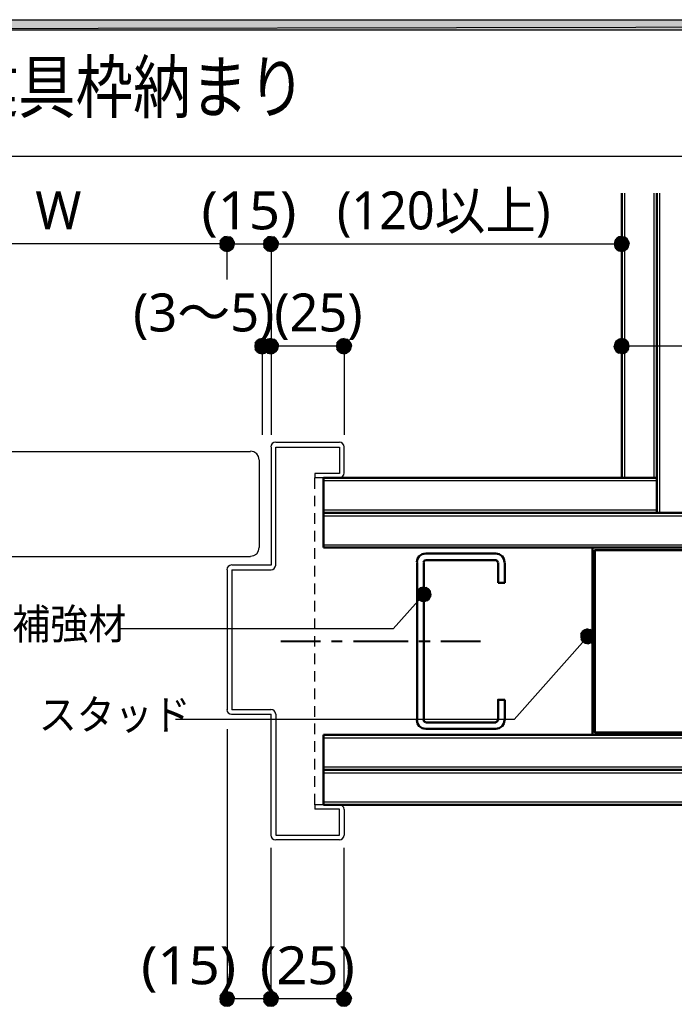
# Model space of a CAD drawing. Header units: millimetres. Extents: x 0 to 420, y 0 to 297.
# Drawn here: x 69.9 to 114.7, y 58.8 to 126.3 of the extents above; entities that cross this region are included whole.
import ezdxf
from ezdxf.enums import TextEntityAlignment as Align

# ---------------------------------------------------------------- set-up
doc = ezdxf.new("R2010")
doc.units = ezdxf.units.MM
doc.styles.add('kst32b', font='NotoSansJP-Variable.ttf')

msp = doc.modelspace()

# ---------------------------------------------------------------- hatches: boundary and pattern name
h = msp.add_hatch(color=7)
h.paths.add_polyline_path([(394.166, 125.645), (394.166, 126.344), (26.183, 125.645), (394.166, 125.645)])
h.paths.add_polyline_path([(394.166, 126.344), (26.183, 125.645), (26.183, 126.344), (394.166, 126.344)])
h = msp.add_hatch(color=7)
h.paths.add_polyline_path([(83.905, 111.485), (83.735, 111.358), (84.095, 110.998), (83.905, 111.485)])
h.paths.add_polyline_path([(83.735, 111.358), (84.095, 110.998), (83.629, 111.188), (83.735, 111.358)])
h.paths.add_polyline_path([(84.095, 110.998), (83.629, 111.188), (83.587, 110.998), (84.095, 110.998)])
h = msp.add_hatch(color=7)
h.paths.add_polyline_path([(84.455, 111.358), (84.286, 111.485), (84.095, 110.998), (84.455, 111.358)])
h.paths.add_polyline_path([(84.286, 111.485), (84.095, 110.998), (84.095, 111.506), (84.286, 111.485)])
h.paths.add_polyline_path([(84.095, 110.998), (84.095, 111.506), (83.905, 111.485), (84.095, 110.998)])
h = msp.add_hatch(color=7)
h.paths.add_polyline_path([(86.889, 111.485), (86.741, 111.358), (87.101, 110.998), (86.889, 111.485)])
h.paths.add_polyline_path([(86.741, 111.358), (87.101, 110.998), (86.614, 111.188), (86.741, 111.358)])
h.paths.add_polyline_path([(87.101, 110.998), (86.614, 111.188), (86.572, 110.998), (87.101, 110.998)])
h = msp.add_hatch(color=7)
h.paths.add_polyline_path([(87.461, 111.358), (87.291, 111.485), (87.101, 110.998), (87.461, 111.358)])
h.paths.add_polyline_path([(87.291, 111.485), (87.101, 110.998), (87.101, 111.506), (87.291, 111.485)])
h.paths.add_polyline_path([(87.101, 110.998), (87.101, 111.506), (86.889, 111.485), (87.101, 110.998)])
h = msp.add_hatch(color=7)
h.paths.add_polyline_path([(110.892, 111.485), (110.723, 111.358), (111.104, 110.998), (110.892, 111.485)])
h.paths.add_polyline_path([(110.723, 111.358), (111.104, 110.998), (110.617, 111.188), (110.723, 111.358)])
h.paths.add_polyline_path([(111.104, 110.998), (110.617, 111.188), (110.575, 110.998), (111.104, 110.998)])
h = msp.add_hatch(color=7)
h.paths.add_polyline_path([(111.464, 111.358), (111.294, 111.485), (111.104, 110.998), (111.464, 111.358)])
h.paths.add_polyline_path([(111.294, 111.485), (111.104, 110.998), (111.104, 111.506), (111.294, 111.485)])
h.paths.add_polyline_path([(111.104, 110.998), (111.104, 111.506), (110.892, 111.485), (111.104, 110.998)])
h = msp.add_hatch(color=7)
h.paths.add_polyline_path([(83.587, 110.998), (83.629, 110.807), (84.095, 110.998), (83.587, 110.998)])
h.paths.add_polyline_path([(83.629, 110.807), (84.095, 110.998), (83.735, 110.638), (83.629, 110.807)])
h.paths.add_polyline_path([(84.095, 110.998), (83.735, 110.638), (83.905, 110.532), (84.095, 110.998)])
for points in [[(83.905, 110.532), (84.095, 110.49), (84.095, 110.998), (83.905, 110.532)], [(86.889, 110.532), (87.101, 110.49), (87.101, 110.998), (86.889, 110.532)], [(110.892, 110.532), (111.104, 110.49), (111.104, 110.998), (110.892, 110.532)], [(86.296, 103.526), (86.487, 103.484), (86.487, 103.992), (86.296, 103.526)], [(86.889, 103.526), (87.101, 103.484), (87.101, 103.992), (86.889, 103.526)], [(91.906, 103.526), (92.096, 103.484), (92.096, 103.992), (91.906, 103.526)], [(111.294, 104.479), (111.104, 104.521), (111.104, 103.992), (111.294, 104.479)], [(98.002, 87.228), (97.875, 87.397), (97.557, 87.016), (98.002, 87.228)], [(109.22, 84.349), (109.114, 84.519), (108.776, 84.137), (109.22, 84.349)], [(83.905, 58.843), (84.095, 58.822), (84.095, 59.33), (83.905, 58.843)], [(86.889, 58.843), (87.101, 58.822), (87.101, 59.33), (86.889, 58.843)], [(91.906, 58.843), (92.096, 58.822), (92.096, 59.33), (91.906, 58.843)]]:
    msp.add_hatch(color=7).paths.add_polyline_path(points)
h = msp.add_hatch(color=7)
h.paths.add_polyline_path([(84.561, 110.807), (84.603, 110.998), (84.095, 110.998), (84.561, 110.807)])
h.paths.add_polyline_path([(84.603, 110.998), (84.095, 110.998), (84.561, 111.188), (84.603, 110.998)])
h.paths.add_polyline_path([(84.095, 110.998), (84.561, 111.188), (84.455, 111.358), (84.095, 110.998)])
h = msp.add_hatch(color=7)
h.paths.add_polyline_path([(84.095, 110.49), (84.286, 110.532), (84.095, 110.998), (84.095, 110.49)])
h.paths.add_polyline_path([(84.286, 110.532), (84.095, 110.998), (84.455, 110.638), (84.286, 110.532)])
h.paths.add_polyline_path([(84.095, 110.998), (84.455, 110.638), (84.561, 110.807), (84.095, 110.998)])
h = msp.add_hatch(color=7)
h.paths.add_polyline_path([(86.572, 110.998), (86.614, 110.807), (87.101, 110.998), (86.572, 110.998)])
h.paths.add_polyline_path([(86.614, 110.807), (87.101, 110.998), (86.741, 110.638), (86.614, 110.807)])
h.paths.add_polyline_path([(87.101, 110.998), (86.741, 110.638), (86.889, 110.532), (87.101, 110.998)])
h = msp.add_hatch(color=7)
h.paths.add_polyline_path([(87.567, 110.807), (87.609, 110.998), (87.101, 110.998), (87.567, 110.807)])
h.paths.add_polyline_path([(87.609, 110.998), (87.101, 110.998), (87.567, 111.188), (87.609, 110.998)])
h.paths.add_polyline_path([(87.101, 110.998), (87.567, 111.188), (87.461, 111.358), (87.101, 110.998)])
h = msp.add_hatch(color=7)
h.paths.add_polyline_path([(87.101, 110.49), (87.291, 110.532), (87.101, 110.998), (87.101, 110.49)])
h.paths.add_polyline_path([(87.291, 110.532), (87.101, 110.998), (87.461, 110.638), (87.291, 110.532)])
h.paths.add_polyline_path([(87.101, 110.998), (87.461, 110.638), (87.567, 110.807), (87.101, 110.998)])
h = msp.add_hatch(color=7)
h.paths.add_polyline_path([(110.575, 110.998), (110.617, 110.807), (111.104, 110.998), (110.575, 110.998)])
h.paths.add_polyline_path([(110.617, 110.807), (111.104, 110.998), (110.723, 110.638), (110.617, 110.807)])
h.paths.add_polyline_path([(111.104, 110.998), (110.723, 110.638), (110.892, 110.532), (111.104, 110.998)])
h = msp.add_hatch(color=7)
h.paths.add_polyline_path([(111.57, 110.807), (111.612, 110.998), (111.104, 110.998), (111.57, 110.807)])
h.paths.add_polyline_path([(111.612, 110.998), (111.104, 110.998), (111.57, 111.188), (111.612, 110.998)])
h.paths.add_polyline_path([(111.104, 110.998), (111.57, 111.188), (111.464, 111.358), (111.104, 110.998)])
h = msp.add_hatch(color=7)
h.paths.add_polyline_path([(111.104, 110.49), (111.294, 110.532), (111.104, 110.998), (111.104, 110.49)])
h.paths.add_polyline_path([(111.294, 110.532), (111.104, 110.998), (111.464, 110.638), (111.294, 110.532)])
h.paths.add_polyline_path([(111.104, 110.998), (111.464, 110.638), (111.57, 110.807), (111.104, 110.998)])
h = msp.add_hatch(color=7)
h.paths.add_polyline_path([(86.296, 104.479), (86.127, 104.373), (86.487, 103.992), (86.296, 104.479)])
h.paths.add_polyline_path([(86.127, 104.373), (86.487, 103.992), (86.021, 104.204), (86.127, 104.373)])
h.paths.add_polyline_path([(86.487, 103.992), (86.021, 104.204), (85.979, 103.992), (86.487, 103.992)])
h = msp.add_hatch(color=7)
h.paths.add_polyline_path([(85.979, 103.992), (86.021, 103.801), (86.487, 103.992), (85.979, 103.992)])
h.paths.add_polyline_path([(86.021, 103.801), (86.487, 103.992), (86.127, 103.632), (86.021, 103.801)])
h.paths.add_polyline_path([(86.487, 103.992), (86.127, 103.632), (86.296, 103.526), (86.487, 103.992)])
h = msp.add_hatch(color=7)
h.paths.add_polyline_path([(86.847, 104.373), (86.699, 104.479), (86.487, 103.992), (86.847, 104.373)])
h.paths.add_polyline_path([(86.699, 104.479), (86.487, 103.992), (86.487, 104.521), (86.699, 104.479)])
h.paths.add_polyline_path([(86.487, 103.992), (86.487, 104.521), (86.296, 104.479), (86.487, 103.992)])
h = msp.add_hatch(color=7)
h.paths.add_polyline_path([(86.974, 103.801), (87.016, 103.992), (86.487, 103.992), (86.974, 103.801)])
h.paths.add_polyline_path([(87.016, 103.992), (86.487, 103.992), (86.974, 104.204), (87.016, 103.992)])
h.paths.add_polyline_path([(86.487, 103.992), (86.974, 104.204), (86.847, 104.373), (86.487, 103.992)])
h = msp.add_hatch(color=7)
h.paths.add_polyline_path([(86.487, 103.484), (86.699, 103.526), (86.487, 103.992), (86.487, 103.484)])
h.paths.add_polyline_path([(86.699, 103.526), (86.487, 103.992), (86.847, 103.632), (86.699, 103.526)])
h.paths.add_polyline_path([(86.487, 103.992), (86.847, 103.632), (86.974, 103.801), (86.487, 103.992)])
h = msp.add_hatch(color=7)
h.paths.add_polyline_path([(86.889, 104.479), (86.741, 104.373), (87.101, 103.992), (86.889, 104.479)])
h.paths.add_polyline_path([(86.741, 104.373), (87.101, 103.992), (86.614, 104.204), (86.741, 104.373)])
h.paths.add_polyline_path([(87.101, 103.992), (86.614, 104.204), (86.572, 103.992), (87.101, 103.992)])
h = msp.add_hatch(color=7)
h.paths.add_polyline_path([(86.572, 103.992), (86.614, 103.801), (87.101, 103.992), (86.572, 103.992)])
h.paths.add_polyline_path([(86.614, 103.801), (87.101, 103.992), (86.741, 103.632), (86.614, 103.801)])
h.paths.add_polyline_path([(87.101, 103.992), (86.741, 103.632), (86.889, 103.526), (87.101, 103.992)])
h = msp.add_hatch(color=7)
h.paths.add_polyline_path([(87.461, 104.373), (87.291, 104.479), (87.101, 103.992), (87.461, 104.373)])
h.paths.add_polyline_path([(87.291, 104.479), (87.101, 103.992), (87.101, 104.521), (87.291, 104.479)])
h.paths.add_polyline_path([(87.101, 103.992), (87.101, 104.521), (86.889, 104.479), (87.101, 103.992)])
h = msp.add_hatch(color=7)
h.paths.add_polyline_path([(87.567, 103.801), (87.609, 103.992), (87.101, 103.992), (87.567, 103.801)])
h.paths.add_polyline_path([(87.609, 103.992), (87.101, 103.992), (87.567, 104.204), (87.609, 103.992)])
h.paths.add_polyline_path([(87.101, 103.992), (87.567, 104.204), (87.461, 104.373), (87.101, 103.992)])
h = msp.add_hatch(color=7)
h.paths.add_polyline_path([(87.101, 103.484), (87.291, 103.526), (87.101, 103.992), (87.101, 103.484)])
h.paths.add_polyline_path([(87.291, 103.526), (87.101, 103.992), (87.461, 103.632), (87.291, 103.526)])
h.paths.add_polyline_path([(87.101, 103.992), (87.461, 103.632), (87.567, 103.801), (87.101, 103.992)])
h = msp.add_hatch(color=7)
h.paths.add_polyline_path([(91.906, 104.479), (91.736, 104.373), (92.096, 103.992), (91.906, 104.479)])
h.paths.add_polyline_path([(91.736, 104.373), (92.096, 103.992), (91.609, 104.204), (91.736, 104.373)])
h.paths.add_polyline_path([(92.096, 103.992), (91.609, 104.204), (91.588, 103.992), (92.096, 103.992)])
h = msp.add_hatch(color=7)
h.paths.add_polyline_path([(91.588, 103.992), (91.609, 103.801), (92.096, 103.992), (91.588, 103.992)])
h.paths.add_polyline_path([(91.609, 103.801), (92.096, 103.992), (91.736, 103.632), (91.609, 103.801)])
h.paths.add_polyline_path([(92.096, 103.992), (91.736, 103.632), (91.906, 103.526), (92.096, 103.992)])
h = msp.add_hatch(color=7)
h.paths.add_polyline_path([(92.456, 104.373), (92.287, 104.479), (92.096, 103.992), (92.456, 104.373)])
h.paths.add_polyline_path([(92.287, 104.479), (92.096, 103.992), (92.096, 104.521), (92.287, 104.479)])
h.paths.add_polyline_path([(92.096, 103.992), (92.096, 104.521), (91.906, 104.479), (92.096, 103.992)])
h = msp.add_hatch(color=7)
h.paths.add_polyline_path([(92.562, 103.801), (92.604, 103.992), (92.096, 103.992), (92.562, 103.801)])
h.paths.add_polyline_path([(92.604, 103.992), (92.096, 103.992), (92.562, 104.204), (92.604, 103.992)])
h.paths.add_polyline_path([(92.096, 103.992), (92.562, 104.204), (92.456, 104.373), (92.096, 103.992)])
h = msp.add_hatch(color=7)
h.paths.add_polyline_path([(92.096, 103.484), (92.287, 103.526), (92.096, 103.992), (92.096, 103.484)])
h.paths.add_polyline_path([(92.287, 103.526), (92.096, 103.992), (92.456, 103.632), (92.287, 103.526)])
h.paths.add_polyline_path([(92.096, 103.992), (92.456, 103.632), (92.562, 103.801), (92.096, 103.992)])
h = msp.add_hatch(color=7)
h.paths.add_polyline_path([(110.617, 104.204), (110.575, 103.992), (111.104, 103.992), (110.617, 104.204)])
h.paths.add_polyline_path([(110.575, 103.992), (111.104, 103.992), (110.617, 103.801), (110.575, 103.992)])
h.paths.add_polyline_path([(111.104, 103.992), (110.617, 103.801), (110.723, 103.632), (111.104, 103.992)])
h = msp.add_hatch(color=7)
h.paths.add_polyline_path([(111.104, 104.521), (110.892, 104.479), (111.104, 103.992), (111.104, 104.521)])
h.paths.add_polyline_path([(110.892, 104.479), (111.104, 103.992), (110.723, 104.373), (110.892, 104.479)])
h.paths.add_polyline_path([(111.104, 103.992), (110.723, 104.373), (110.617, 104.204), (111.104, 103.992)])
h = msp.add_hatch(color=7)
h.paths.add_polyline_path([(110.723, 103.632), (110.892, 103.526), (111.104, 103.992), (110.723, 103.632)])
h.paths.add_polyline_path([(110.892, 103.526), (111.104, 103.992), (111.104, 103.484), (110.892, 103.526)])
h.paths.add_polyline_path([(111.104, 103.992), (111.104, 103.484), (111.294, 103.526), (111.104, 103.992)])
h = msp.add_hatch(color=7)
h.paths.add_polyline_path([(111.612, 103.992), (111.57, 104.204), (111.104, 103.992), (111.612, 103.992)])
h.paths.add_polyline_path([(111.57, 104.204), (111.104, 103.992), (111.464, 104.373), (111.57, 104.204)])
h.paths.add_polyline_path([(111.104, 103.992), (111.464, 104.373), (111.294, 104.479), (111.104, 103.992)])
h = msp.add_hatch(color=7)
h.paths.add_polyline_path([(111.294, 103.526), (111.464, 103.632), (111.104, 103.992), (111.294, 103.526)])
h.paths.add_polyline_path([(111.464, 103.632), (111.104, 103.992), (111.57, 103.801), (111.464, 103.632)])
h.paths.add_polyline_path([(111.104, 103.992), (111.57, 103.801), (111.612, 103.992), (111.104, 103.992)])
h = msp.add_hatch(color=7)
h.paths.add_polyline_path([(97.324, 87.461), (97.176, 87.334), (97.557, 87.016), (97.324, 87.461)])
h.paths.add_polyline_path([(97.176, 87.334), (97.557, 87.016), (97.07, 87.186), (97.176, 87.334)])
h.paths.add_polyline_path([(97.557, 87.016), (97.07, 87.186), (97.049, 86.974), (97.557, 87.016)])
h = msp.add_hatch(color=7)
h.paths.add_polyline_path([(97.875, 87.397), (97.705, 87.482), (97.557, 87.016), (97.875, 87.397)])
h.paths.add_polyline_path([(97.705, 87.482), (97.557, 87.016), (97.515, 87.503), (97.705, 87.482)])
h.paths.add_polyline_path([(97.557, 87.016), (97.515, 87.503), (97.324, 87.461), (97.557, 87.016)])
h = msp.add_hatch(color=7)
h.paths.add_polyline_path([(97.917, 86.678), (98.023, 86.847), (97.557, 87.016), (97.917, 86.678)])
h.paths.add_polyline_path([(98.023, 86.847), (97.557, 87.016), (98.044, 87.037), (98.023, 86.847)])
h.paths.add_polyline_path([(97.557, 87.016), (98.044, 87.037), (98.002, 87.228), (97.557, 87.016)])
h = msp.add_hatch(color=7)
h.paths.add_polyline_path([(97.049, 86.974), (97.092, 86.783), (97.557, 87.016), (97.049, 86.974)])
h.paths.add_polyline_path([(97.092, 86.783), (97.557, 87.016), (97.219, 86.635), (97.092, 86.783)])
h.paths.add_polyline_path([(97.557, 87.016), (97.219, 86.635), (97.388, 86.55), (97.557, 87.016)])
h = msp.add_hatch(color=7)
h.paths.add_polyline_path([(97.388, 86.55), (97.578, 86.508), (97.557, 87.016), (97.388, 86.55)])
h.paths.add_polyline_path([(97.578, 86.508), (97.557, 87.016), (97.769, 86.572), (97.578, 86.508)])
h.paths.add_polyline_path([(97.557, 87.016), (97.769, 86.572), (97.917, 86.678), (97.557, 87.016)])
h = msp.add_hatch(color=7)
h.paths.add_polyline_path([(108.564, 84.582), (108.395, 84.476), (108.776, 84.137), (108.564, 84.582)])
h.paths.add_polyline_path([(108.395, 84.476), (108.776, 84.137), (108.31, 84.307), (108.395, 84.476)])
h.paths.add_polyline_path([(108.776, 84.137), (108.31, 84.307), (108.289, 84.116), (108.776, 84.137)])
h = msp.add_hatch(color=7)
h.paths.add_polyline_path([(109.114, 84.519), (108.945, 84.603), (108.776, 84.137), (109.114, 84.519)])
h.paths.add_polyline_path([(108.945, 84.603), (108.776, 84.137), (108.754, 84.646), (108.945, 84.603)])
h.paths.add_polyline_path([(108.776, 84.137), (108.754, 84.646), (108.564, 84.582), (108.776, 84.137)])
h = msp.add_hatch(color=7)
h.paths.add_polyline_path([(108.289, 84.116), (108.331, 83.926), (108.776, 84.137), (108.289, 84.116)])
h.paths.add_polyline_path([(108.331, 83.926), (108.776, 84.137), (108.458, 83.756), (108.331, 83.926)])
h.paths.add_polyline_path([(108.776, 84.137), (108.458, 83.756), (108.606, 83.672), (108.776, 84.137)])
h = msp.add_hatch(color=7)
h.paths.add_polyline_path([(108.606, 83.672), (108.818, 83.629), (108.776, 84.137), (108.606, 83.672)])
h.paths.add_polyline_path([(108.818, 83.629), (108.776, 84.137), (109.008, 83.693), (108.818, 83.629)])
h.paths.add_polyline_path([(108.776, 84.137), (109.008, 83.693), (109.157, 83.799), (108.776, 84.137)])
h = msp.add_hatch(color=7)
h.paths.add_polyline_path([(109.157, 83.799), (109.241, 83.968), (108.776, 84.137), (109.157, 83.799)])
h.paths.add_polyline_path([(109.241, 83.968), (108.776, 84.137), (109.284, 84.159), (109.241, 83.968)])
h.paths.add_polyline_path([(108.776, 84.137), (109.284, 84.159), (109.22, 84.349), (108.776, 84.137)])
h = msp.add_hatch(color=7)
h.paths.add_polyline_path([(83.905, 59.796), (83.735, 59.69), (84.095, 59.33), (83.905, 59.796)])
h.paths.add_polyline_path([(83.735, 59.69), (84.095, 59.33), (83.629, 59.521), (83.735, 59.69)])
h.paths.add_polyline_path([(84.095, 59.33), (83.629, 59.521), (83.587, 59.33), (84.095, 59.33)])
h = msp.add_hatch(color=7)
h.paths.add_polyline_path([(84.455, 59.69), (84.286, 59.796), (84.095, 59.33), (84.455, 59.69)])
h.paths.add_polyline_path([(84.286, 59.796), (84.095, 59.33), (84.095, 59.838), (84.286, 59.796)])
h.paths.add_polyline_path([(84.095, 59.33), (84.095, 59.838), (83.905, 59.796), (84.095, 59.33)])
h = msp.add_hatch(color=7)
h.paths.add_polyline_path([(84.561, 59.14), (84.603, 59.33), (84.095, 59.33), (84.561, 59.14)])
h.paths.add_polyline_path([(84.603, 59.33), (84.095, 59.33), (84.561, 59.521), (84.603, 59.33)])
h.paths.add_polyline_path([(84.095, 59.33), (84.561, 59.521), (84.455, 59.69), (84.095, 59.33)])
h = msp.add_hatch(color=7)
h.paths.add_polyline_path([(86.889, 59.796), (86.741, 59.69), (87.101, 59.33), (86.889, 59.796)])
h.paths.add_polyline_path([(86.741, 59.69), (87.101, 59.33), (86.614, 59.521), (86.741, 59.69)])
h.paths.add_polyline_path([(87.101, 59.33), (86.614, 59.521), (86.572, 59.33), (87.101, 59.33)])
h = msp.add_hatch(color=7)
h.paths.add_polyline_path([(87.461, 59.69), (87.291, 59.796), (87.101, 59.33), (87.461, 59.69)])
h.paths.add_polyline_path([(87.291, 59.796), (87.101, 59.33), (87.101, 59.838), (87.291, 59.796)])
h.paths.add_polyline_path([(87.101, 59.33), (87.101, 59.838), (86.889, 59.796), (87.101, 59.33)])
h = msp.add_hatch(color=7)
h.paths.add_polyline_path([(87.567, 59.14), (87.609, 59.33), (87.101, 59.33), (87.567, 59.14)])
h.paths.add_polyline_path([(87.609, 59.33), (87.101, 59.33), (87.567, 59.521), (87.609, 59.33)])
h.paths.add_polyline_path([(87.101, 59.33), (87.567, 59.521), (87.461, 59.69), (87.101, 59.33)])
h = msp.add_hatch(color=7)
h.paths.add_polyline_path([(91.906, 59.796), (91.736, 59.69), (92.096, 59.33), (91.906, 59.796)])
h.paths.add_polyline_path([(91.736, 59.69), (92.096, 59.33), (91.609, 59.521), (91.736, 59.69)])
h.paths.add_polyline_path([(92.096, 59.33), (91.609, 59.521), (91.588, 59.33), (92.096, 59.33)])
h = msp.add_hatch(color=7)
h.paths.add_polyline_path([(92.456, 59.69), (92.287, 59.796), (92.096, 59.33), (92.456, 59.69)])
h.paths.add_polyline_path([(92.287, 59.796), (92.096, 59.33), (92.096, 59.838), (92.287, 59.796)])
h.paths.add_polyline_path([(92.096, 59.33), (92.096, 59.838), (91.906, 59.796), (92.096, 59.33)])
h = msp.add_hatch(color=7)
h.paths.add_polyline_path([(92.562, 59.14), (92.604, 59.33), (92.096, 59.33), (92.562, 59.14)])
h.paths.add_polyline_path([(92.604, 59.33), (92.096, 59.33), (92.562, 59.521), (92.604, 59.33)])
h.paths.add_polyline_path([(92.096, 59.33), (92.562, 59.521), (92.456, 59.69), (92.096, 59.33)])
h = msp.add_hatch(color=7)
h.paths.add_polyline_path([(83.587, 59.33), (83.629, 59.14), (84.095, 59.33), (83.587, 59.33)])
h.paths.add_polyline_path([(83.629, 59.14), (84.095, 59.33), (83.735, 58.97), (83.629, 59.14)])
h.paths.add_polyline_path([(84.095, 59.33), (83.735, 58.97), (83.905, 58.843), (84.095, 59.33)])
h = msp.add_hatch(color=7)
h.paths.add_polyline_path([(84.095, 58.822), (84.286, 58.843), (84.095, 59.33), (84.095, 58.822)])
h.paths.add_polyline_path([(84.286, 58.843), (84.095, 59.33), (84.455, 58.97), (84.286, 58.843)])
h.paths.add_polyline_path([(84.095, 59.33), (84.455, 58.97), (84.561, 59.14), (84.095, 59.33)])
h = msp.add_hatch(color=7)
h.paths.add_polyline_path([(86.572, 59.33), (86.614, 59.14), (87.101, 59.33), (86.572, 59.33)])
h.paths.add_polyline_path([(86.614, 59.14), (87.101, 59.33), (86.741, 58.97), (86.614, 59.14)])
h.paths.add_polyline_path([(87.101, 59.33), (86.741, 58.97), (86.889, 58.843), (87.101, 59.33)])
h = msp.add_hatch(color=7)
h.paths.add_polyline_path([(87.101, 58.822), (87.291, 58.843), (87.101, 59.33), (87.101, 58.822)])
h.paths.add_polyline_path([(87.291, 58.843), (87.101, 59.33), (87.461, 58.97), (87.291, 58.843)])
h.paths.add_polyline_path([(87.101, 59.33), (87.461, 58.97), (87.567, 59.14), (87.101, 59.33)])
h = msp.add_hatch(color=7)
h.paths.add_polyline_path([(91.588, 59.33), (91.609, 59.14), (92.096, 59.33), (91.588, 59.33)])
h.paths.add_polyline_path([(91.609, 59.14), (92.096, 59.33), (91.736, 58.97), (91.609, 59.14)])
h.paths.add_polyline_path([(92.096, 59.33), (91.736, 58.97), (91.906, 58.843), (92.096, 59.33)])
h = msp.add_hatch(color=7)
h.paths.add_polyline_path([(92.096, 58.822), (92.287, 58.843), (92.096, 59.33), (92.096, 58.822)])
h.paths.add_polyline_path([(92.287, 58.843), (92.096, 59.33), (92.456, 58.97), (92.287, 58.843)])
h.paths.add_polyline_path([(92.096, 59.33), (92.456, 58.97), (92.562, 59.14), (92.096, 59.33)])

# ---------------------------------------------------------------- linework, layer by layer
at = {"lineweight": 0}
for points in [[(394.166, 125.645), (394.166, 126.344), (26.183, 125.645)], [(394.166, 126.344), (26.183, 125.645), (26.183, 126.344)], [(83.905, 111.485), (83.735, 111.358), (84.095, 110.998)], [(84.095, 110.998), (84.095, 111.506), (83.905, 111.485)], [(84.286, 111.485), (84.095, 110.998), (84.095, 111.506)], [(84.455, 111.358), (84.286, 111.485), (84.095, 110.998)], [(86.889, 111.485), (86.741, 111.358), (87.101, 110.998)], [(87.101, 110.998), (87.101, 111.506), (86.889, 111.485)], [(87.291, 111.485), (87.101, 110.998), (87.101, 111.506)], [(87.461, 111.358), (87.291, 111.485), (87.101, 110.998)], [(110.892, 111.485), (110.723, 111.358), (111.104, 110.998)], [(111.104, 110.998), (111.104, 111.506), (110.892, 111.485)], [(111.294, 111.485), (111.104, 110.998), (111.104, 111.506)], [(111.464, 111.358), (111.294, 111.485), (111.104, 110.998)], [(84.095, 110.998), (83.629, 111.188), (83.587, 110.998)], [(83.587, 110.998), (83.629, 110.807), (84.095, 110.998)], [(83.735, 111.358), (84.095, 110.998), (83.629, 111.188)], [(83.629, 110.807), (84.095, 110.998), (83.735, 110.638)], [(84.095, 110.998), (83.735, 110.638), (83.905, 110.532)], [(83.905, 110.532), (84.095, 110.49), (84.095, 110.998)], [(84.095, 110.998), (84.561, 111.188), (84.455, 111.358)], [(84.603, 110.998), (84.095, 110.998), (84.561, 111.188)], [(84.095, 110.49), (84.286, 110.532), (84.095, 110.998)], [(84.286, 110.532), (84.095, 110.998), (84.455, 110.638)], [(84.095, 110.998), (84.455, 110.638), (84.561, 110.807)], [(84.561, 110.807), (84.603, 110.998), (84.095, 110.998)], [(87.101, 110.998), (86.614, 111.188), (86.572, 110.998)], [(86.572, 110.998), (86.614, 110.807), (87.101, 110.998)], [(86.741, 111.358), (87.101, 110.998), (86.614, 111.188)], [(86.614, 110.807), (87.101, 110.998), (86.741, 110.638)], [(87.101, 110.998), (86.741, 110.638), (86.889, 110.532)], [(86.889, 110.532), (87.101, 110.49), (87.101, 110.998)], [(87.101, 110.998), (87.567, 111.188), (87.461, 111.358)], [(87.609, 110.998), (87.101, 110.998), (87.567, 111.188)], [(87.101, 110.49), (87.291, 110.532), (87.101, 110.998)], [(87.291, 110.532), (87.101, 110.998), (87.461, 110.638)], [(87.101, 110.998), (87.461, 110.638), (87.567, 110.807)], [(87.567, 110.807), (87.609, 110.998), (87.101, 110.998)], [(111.104, 110.998), (110.617, 111.188), (110.575, 110.998)], [(110.575, 110.998), (110.617, 110.807), (111.104, 110.998)], [(110.723, 111.358), (111.104, 110.998), (110.617, 111.188)], [(110.617, 110.807), (111.104, 110.998), (110.723, 110.638)], [(111.104, 110.998), (110.723, 110.638), (110.892, 110.532)], [(110.892, 110.532), (111.104, 110.49), (111.104, 110.998)], [(111.104, 110.998), (111.57, 111.188), (111.464, 111.358)], [(111.612, 110.998), (111.104, 110.998), (111.57, 111.188)], [(111.104, 110.49), (111.294, 110.532), (111.104, 110.998)], [(111.294, 110.532), (111.104, 110.998), (111.464, 110.638)], [(111.104, 110.998), (111.464, 110.638), (111.57, 110.807)], [(111.57, 110.807), (111.612, 110.998), (111.104, 110.998)], [(86.487, 103.992), (86.021, 104.204), (85.979, 103.992)], [(85.979, 103.992), (86.021, 103.801), (86.487, 103.992)], [(86.127, 104.373), (86.487, 103.992), (86.021, 104.204)], [(86.021, 103.801), (86.487, 103.992), (86.127, 103.632)], [(86.296, 104.479), (86.127, 104.373), (86.487, 103.992)], [(86.487, 103.992), (86.127, 103.632), (86.296, 103.526)], [(86.487, 103.992), (86.487, 104.521), (86.296, 104.479)], [(86.296, 103.526), (86.487, 103.484), (86.487, 103.992)], [(86.699, 104.479), (86.487, 103.992), (86.487, 104.521)], [(86.847, 104.373), (86.699, 104.479), (86.487, 103.992)], [(86.487, 103.992), (86.974, 104.204), (86.847, 104.373)], [(87.016, 103.992), (86.487, 103.992), (86.974, 104.204)], [(86.487, 103.484), (86.699, 103.526), (86.487, 103.992)], [(86.699, 103.526), (86.487, 103.992), (86.847, 103.632)], [(86.487, 103.992), (86.847, 103.632), (86.974, 103.801)], [(86.974, 103.801), (87.016, 103.992), (86.487, 103.992)], [(87.101, 103.992), (86.614, 104.204), (86.572, 103.992)], [(86.572, 103.992), (86.614, 103.801), (87.101, 103.992)], [(86.741, 104.373), (87.101, 103.992), (86.614, 104.204)], [(86.614, 103.801), (87.101, 103.992), (86.741, 103.632)], [(86.889, 104.479), (86.741, 104.373), (87.101, 103.992)], [(87.101, 103.992), (86.741, 103.632), (86.889, 103.526)], [(87.101, 103.992), (87.101, 104.521), (86.889, 104.479)], [(86.889, 103.526), (87.101, 103.484), (87.101, 103.992)], [(87.291, 104.479), (87.101, 103.992), (87.101, 104.521)], [(87.461, 104.373), (87.291, 104.479), (87.101, 103.992)], [(87.101, 103.992), (87.567, 104.204), (87.461, 104.373)], [(87.609, 103.992), (87.101, 103.992), (87.567, 104.204)], [(87.101, 103.484), (87.291, 103.526), (87.101, 103.992)], [(87.291, 103.526), (87.101, 103.992), (87.461, 103.632)], [(87.101, 103.992), (87.461, 103.632), (87.567, 103.801)], [(87.567, 103.801), (87.609, 103.992), (87.101, 103.992)], [(92.096, 103.992), (91.609, 104.204), (91.588, 103.992)], [(91.588, 103.992), (91.609, 103.801), (92.096, 103.992)], [(91.736, 104.373), (92.096, 103.992), (91.609, 104.204)], [(91.609, 103.801), (92.096, 103.992), (91.736, 103.632)], [(91.906, 104.479), (91.736, 104.373), (92.096, 103.992)], [(92.096, 103.992), (91.736, 103.632), (91.906, 103.526)], [(92.096, 103.992), (92.096, 104.521), (91.906, 104.479)], [(91.906, 103.526), (92.096, 103.484), (92.096, 103.992)], [(92.287, 104.479), (92.096, 103.992), (92.096, 104.521)], [(92.456, 104.373), (92.287, 104.479), (92.096, 103.992)], [(92.096, 103.992), (92.562, 104.204), (92.456, 104.373)], [(92.604, 103.992), (92.096, 103.992), (92.562, 104.204)], [(92.096, 103.484), (92.287, 103.526), (92.096, 103.992)], [(92.287, 103.526), (92.096, 103.992), (92.456, 103.632)], [(92.096, 103.992), (92.456, 103.632), (92.562, 103.801)], [(92.562, 103.801), (92.604, 103.992), (92.096, 103.992)], [(110.617, 104.204), (110.575, 103.992), (111.104, 103.992)], [(110.575, 103.992), (111.104, 103.992), (110.617, 103.801)], [(111.104, 103.992), (110.723, 104.373), (110.617, 104.204)], [(111.104, 103.992), (110.617, 103.801), (110.723, 103.632)], [(110.892, 104.479), (111.104, 103.992), (110.723, 104.373)], [(110.723, 103.632), (110.892, 103.526), (111.104, 103.992)], [(111.104, 104.521), (110.892, 104.479), (111.104, 103.992)], [(110.892, 103.526), (111.104, 103.992), (111.104, 103.484)], [(111.294, 104.479), (111.104, 104.521), (111.104, 103.992)], [(111.104, 103.992), (111.464, 104.373), (111.294, 104.479)], [(111.57, 104.204), (111.104, 103.992), (111.464, 104.373)], [(111.612, 103.992), (111.57, 104.204), (111.104, 103.992)], [(111.104, 103.992), (111.104, 103.484), (111.294, 103.526)], [(111.294, 103.526), (111.464, 103.632), (111.104, 103.992)], [(111.464, 103.632), (111.104, 103.992), (111.57, 103.801)], [(111.104, 103.992), (111.57, 103.801), (111.612, 103.992)], [(97.557, 87.016), (97.07, 87.186), (97.049, 86.974)], [(97.176, 87.334), (97.557, 87.016), (97.07, 87.186)], [(97.324, 87.461), (97.176, 87.334), (97.557, 87.016)], [(97.557, 87.016), (97.515, 87.503), (97.324, 87.461)], [(97.705, 87.482), (97.557, 87.016), (97.515, 87.503)], [(97.875, 87.397), (97.705, 87.482), (97.557, 87.016)], [(98.002, 87.228), (97.875, 87.397), (97.557, 87.016)], [(97.557, 87.016), (98.044, 87.037), (98.002, 87.228)], [(97.049, 86.974), (97.092, 86.783), (97.557, 87.016)], [(97.092, 86.783), (97.557, 87.016), (97.219, 86.635)], [(97.557, 87.016), (97.219, 86.635), (97.388, 86.55)], [(97.388, 86.55), (97.578, 86.508), (97.557, 87.016)], [(98.023, 86.847), (97.557, 87.016), (98.044, 87.037)], [(97.578, 86.508), (97.557, 87.016), (97.769, 86.572)], [(97.557, 87.016), (97.769, 86.572), (97.917, 86.678)], [(97.917, 86.678), (98.023, 86.847), (97.557, 87.016)], [(108.395, 84.476), (108.776, 84.137), (108.31, 84.307)], [(108.564, 84.582), (108.395, 84.476), (108.776, 84.137)], [(108.776, 84.137), (108.754, 84.646), (108.564, 84.582)], [(108.945, 84.603), (108.776, 84.137), (108.754, 84.646)], [(109.114, 84.519), (108.945, 84.603), (108.776, 84.137)], [(109.22, 84.349), (109.114, 84.519), (108.776, 84.137)], [(108.776, 84.137), (108.31, 84.307), (108.289, 84.116)], [(108.289, 84.116), (108.331, 83.926), (108.776, 84.137)], [(108.331, 83.926), (108.776, 84.137), (108.458, 83.756)], [(108.776, 84.137), (108.458, 83.756), (108.606, 83.672)], [(108.606, 83.672), (108.818, 83.629), (108.776, 84.137)], [(108.776, 84.137), (109.284, 84.159), (109.22, 84.349)], [(109.241, 83.968), (108.776, 84.137), (109.284, 84.159)], [(108.818, 83.629), (108.776, 84.137), (109.008, 83.693)], [(108.776, 84.137), (109.008, 83.693), (109.157, 83.799)], [(109.157, 83.799), (109.241, 83.968), (108.776, 84.137)], [(84.095, 59.33), (83.629, 59.521), (83.587, 59.33)], [(83.735, 59.69), (84.095, 59.33), (83.629, 59.521)], [(83.905, 59.796), (83.735, 59.69), (84.095, 59.33)], [(84.095, 59.33), (84.095, 59.838), (83.905, 59.796)], [(84.286, 59.796), (84.095, 59.33), (84.095, 59.838)], [(84.455, 59.69), (84.286, 59.796), (84.095, 59.33)], [(84.095, 59.33), (84.561, 59.521), (84.455, 59.69)], [(84.603, 59.33), (84.095, 59.33), (84.561, 59.521)], [(87.101, 59.33), (86.614, 59.521), (86.572, 59.33)], [(86.741, 59.69), (87.101, 59.33), (86.614, 59.521)], [(86.889, 59.796), (86.741, 59.69), (87.101, 59.33)], [(87.101, 59.33), (87.101, 59.838), (86.889, 59.796)], [(87.291, 59.796), (87.101, 59.33), (87.101, 59.838)], [(87.461, 59.69), (87.291, 59.796), (87.101, 59.33)], [(87.101, 59.33), (87.567, 59.521), (87.461, 59.69)], [(87.609, 59.33), (87.101, 59.33), (87.567, 59.521)], [(92.096, 59.33), (91.609, 59.521), (91.588, 59.33)], [(91.736, 59.69), (92.096, 59.33), (91.609, 59.521)], [(91.906, 59.796), (91.736, 59.69), (92.096, 59.33)], [(92.096, 59.33), (92.096, 59.838), (91.906, 59.796)], [(92.287, 59.796), (92.096, 59.33), (92.096, 59.838)], [(92.456, 59.69), (92.287, 59.796), (92.096, 59.33)], [(92.096, 59.33), (92.562, 59.521), (92.456, 59.69)], [(92.604, 59.33), (92.096, 59.33), (92.562, 59.521)], [(83.587, 59.33), (83.629, 59.14), (84.095, 59.33)], [(83.629, 59.14), (84.095, 59.33), (83.735, 58.97)], [(84.095, 59.33), (83.735, 58.97), (83.905, 58.843)], [(83.905, 58.843), (84.095, 58.822), (84.095, 59.33)], [(84.095, 58.822), (84.286, 58.843), (84.095, 59.33)], [(84.286, 58.843), (84.095, 59.33), (84.455, 58.97)], [(84.095, 59.33), (84.455, 58.97), (84.561, 59.14)], [(84.561, 59.14), (84.603, 59.33), (84.095, 59.33)], [(86.572, 59.33), (86.614, 59.14), (87.101, 59.33)], [(86.614, 59.14), (87.101, 59.33), (86.741, 58.97)], [(87.101, 59.33), (86.741, 58.97), (86.889, 58.843)], [(86.889, 58.843), (87.101, 58.822), (87.101, 59.33)], [(87.101, 58.822), (87.291, 58.843), (87.101, 59.33)], [(87.291, 58.843), (87.101, 59.33), (87.461, 58.97)], [(87.101, 59.33), (87.461, 58.97), (87.567, 59.14)], [(87.567, 59.14), (87.609, 59.33), (87.101, 59.33)], [(91.588, 59.33), (91.609, 59.14), (92.096, 59.33)], [(91.609, 59.14), (92.096, 59.33), (91.736, 58.97)], [(92.096, 59.33), (91.736, 58.97), (91.906, 58.843)], [(91.906, 58.843), (92.096, 58.822), (92.096, 59.33)], [(92.096, 58.822), (92.287, 58.843), (92.096, 59.33)], [(92.287, 58.843), (92.096, 59.33), (92.456, 58.97)], [(92.096, 59.33), (92.456, 58.97), (92.562, 59.14)], [(92.562, 59.14), (92.604, 59.33), (92.096, 59.33)]]:
    msp.add_lwpolyline(points, close=True, dxfattribs=at)
at = {"lineweight": 13}
for points in [[(394.166, 116.988), (26.183, 116.988)], [(111.294, 114.469), (111.294, 94.996)], [(113.284, 114.469), (113.284, 94.996)], [(113.686, 114.469), (113.686, 92.604)], [(84.095, 108.564), (84.095, 110.998), (59.457, 110.998)], [(84.095, 110.998), (111.104, 110.998)], [(87.101, 110.998), (87.101, 97.938)], [(86.487, 103.992), (86.487, 97.938)], [(92.096, 103.992), (87.101, 103.992), (86.487, 103.992)], [(92.096, 103.992), (92.096, 97.938)], [(122.597, 103.992), (111.104, 103.992)], [(87.408, 97.43), (87.28, 97.404), (87.176, 97.334), (87.105, 97.23), (87.08, 97.102)], [(91.779, 97.409), (87.418, 97.409)], [(92.096, 97.102), (92.07, 97.23), (92, 97.334), (91.896, 97.404), (91.768, 97.43)], [(59.267, 96.795), (85.704, 96.795)], [(86.297, 96.213), (86.249, 96.448), (86.12, 96.64), (85.928, 96.769), (85.693, 96.816)], [(87.101, 97.091), (87.101, 89.006)], [(87.418, 97.091), (91.779, 97.091)], [(87.418, 89.006), (87.418, 97.091)], [(91.779, 97.091), (91.779, 95.292)], [(92.096, 95.313), (92.096, 97.091)], [(86.296, 96.202), (86.296, 90.212)], [(90.085, 95.292), (90.085, 94.996)], [(91.779, 95.292), (90.085, 95.292)], [(91.768, 94.996), (91.896, 95.022), (92, 95.092), (92.07, 95.196), (92.096, 95.324)], [(91.779, 94.996), (90.085, 94.996)], [(90.085, 94.234), (90.085, 94.996)], [(90.699, 94.805), (113.496, 94.805)], [(90.085, 93.049), (90.085, 93.768)], [(90.085, 91.842), (90.085, 92.562)], [(90.699, 92.795), (113.496, 92.795)], [(90.699, 92.393), (154.496, 92.393)], [(90.085, 90.636), (90.085, 91.355)], [(85.693, 89.62), (85.928, 89.667), (86.12, 89.796), (86.249, 89.988), (86.297, 90.223)], [(90.085, 89.45), (90.085, 90.17)], [(90.699, 90.403), (154.496, 90.403)], [(59.267, 89.598), (85.704, 89.598)], [(84.402, 89.027), (84.274, 89.001), (84.17, 88.931), (84.1, 88.827), (84.074, 88.699)], [(84.095, 88.688), (84.095, 79.121)], [(87.101, 89.006), (84.413, 89.006)], [(84.413, 88.688), (84.413, 79.121)], [(84.413, 88.688), (87.101, 88.688)], [(87.09, 88.688), (87.218, 88.714), (87.322, 88.784), (87.393, 88.889), (87.418, 89.016)], [(90.085, 88.244), (90.085, 88.963)], [(90.085, 87.037), (90.085, 87.757)], [(90.085, 85.852), (90.085, 86.572)], [(97.557, 87.016), (95.462, 84.646)], [(90.085, 84.646), (90.085, 85.365)], [(95.462, 84.646), (76.623, 84.646)], [(90.085, 83.439), (90.085, 84.159)], [(108.776, 84.137), (103.738, 78.444)], [(90.085, 82.232), (90.085, 82.973)], [(90.085, 81.047), (90.085, 81.767)], [(90.085, 79.841), (90.085, 80.56)], [(84.074, 79.132), (84.1, 79.004), (84.17, 78.9), (84.274, 78.829), (84.402, 78.804)], [(87.101, 79.121), (84.413, 79.121)], [(87.418, 78.814), (87.393, 78.942), (87.322, 79.046), (87.218, 79.116), (87.09, 79.142)], [(90.085, 78.634), (90.085, 79.354)], [(103.738, 78.444), (80.56, 78.444)], [(84.413, 78.804), (87.101, 78.804)], [(87.101, 70.527), (87.101, 78.804)], [(87.418, 78.804), (87.418, 70.527)], [(84.095, 77.787), (84.095, 59.33)], [(90.085, 77.449), (90.085, 78.169)], [(90.699, 77.195), (154.496, 77.195)], [(90.085, 76.242), (90.085, 76.962)], [(90.085, 75.036), (90.085, 75.755)], [(90.699, 75.205), (154.496, 75.205)], [(90.085, 73.85), (90.085, 74.57)], [(90.699, 74.803), (154.496, 74.803)], [(90.085, 72.602), (90.085, 73.364)], [(90.085, 72.602), (90.085, 72.305)], [(91.779, 72.602), (90.085, 72.602)], [(91.779, 72.305), (90.085, 72.305)], [(90.699, 72.813), (154.496, 72.813)], [(92.096, 72.295), (92.07, 72.422), (92, 72.527), (91.896, 72.597), (91.768, 72.623)], [(91.779, 70.527), (91.779, 72.305)], [(92.096, 72.284), (92.096, 70.527)], [(87.08, 70.538), (87.105, 70.41), (87.176, 70.306), (87.28, 70.236), (87.408, 70.21)], [(87.418, 70.527), (91.779, 70.527)], [(91.768, 70.21), (91.896, 70.236), (92, 70.306), (92.07, 70.41), (92.096, 70.538)], [(87.101, 59.33), (87.101, 69.659)], [(91.779, 70.21), (87.418, 70.21)], [(92.096, 59.33), (92.096, 69.659)], [(92.096, 59.33), (87.101, 59.33), (84.095, 59.33)]]:
    msp.add_lwpolyline(points, dxfattribs=at)
at = {"lineweight": 30}
for points in [[(111.104, 94.996), (111.104, 114.469)], [(113.496, 114.469), (113.496, 92.604)], [(90.699, 94.996), (113.496, 94.996)], [(90.699, 90.212), (90.699, 94.996)], [(90.699, 92.604), (154.496, 92.604)], [(90.699, 90.212), (154.496, 90.212)], [(97.674, 89.81), (97.439, 89.763), (97.247, 89.633), (97.118, 89.442), (97.07, 89.207)], [(97.684, 89.81), (102.489, 89.81)], [(103.082, 89.207), (103.034, 89.442), (102.905, 89.633), (102.713, 89.763), (102.478, 89.81)], [(117.941, 87.799), (118.089, 87.799), (118.089, 90.212), (109.093, 90.212), (109.093, 77.406), (118.089, 77.406), (118.089, 79.798), (116.099, 79.798), (116.099, 79.65), (117.941, 79.65), (117.941, 77.555), (109.262, 77.555), (109.262, 90.043), (117.941, 90.043), (117.941, 87.969), (116.099, 87.969), (116.099, 87.799), (118.089, 87.799)], [(97.092, 78.401), (97.092, 89.196)], [(97.674, 89.345), (97.62, 89.334), (97.576, 89.304), (97.547, 89.26), (97.536, 89.207)], [(97.557, 78.401), (97.557, 89.196)], [(97.684, 89.345), (102.489, 89.345)], [(102.616, 89.207), (102.605, 89.26), (102.576, 89.304), (102.532, 89.334), (102.478, 89.345)], [(102.637, 87.799), (102.637, 89.196)], [(103.103, 87.799), (103.103, 89.196)], [(102.637, 87.799), (103.103, 87.799)], [(102.637, 78.401), (102.637, 79.798), (103.103, 79.798)], [(103.103, 78.401), (103.103, 79.798)], [(97.07, 78.412), (97.118, 78.177), (97.247, 77.985), (97.439, 77.856), (97.674, 77.809)], [(97.536, 78.412), (97.547, 78.358), (97.576, 78.315), (97.62, 78.285), (97.674, 78.274)], [(102.478, 77.809), (102.713, 77.856), (102.905, 77.985), (103.034, 78.177), (103.082, 78.412)], [(102.478, 78.274), (102.532, 78.285), (102.576, 78.315), (102.605, 78.358), (102.616, 78.412)], [(97.684, 78.253), (102.489, 78.253)], [(97.684, 77.809), (102.489, 77.809)], [(90.699, 77.406), (154.496, 77.406)], [(90.699, 77.406), (90.699, 72.602)], [(90.699, 74.994), (154.496, 74.994)], [(154.496, 72.602), (90.699, 72.602)]]:
    msp.add_lwpolyline(points, dxfattribs=at)
at = {"lineweight": 25}
for points in [[(90.487, 83.799), (87.778, 83.799)], [(91.969, 83.799), (91.228, 83.799)], [(96.478, 83.799), (92.731, 83.799)], [(97.98, 83.799), (97.219, 83.799)], [(101.431, 83.799), (98.721, 83.799)]]:
    msp.add_lwpolyline(points, dxfattribs=at)

# ---------------------------------------------------------------- texts
at = {"style": 'kst32b'}
for s, height, p, p2 in [('Ｔ型壁部\u3000建具枠納まり', 3.49081, (46.186, 119.994), (89.463, 119.994)), ('(120以上)', 2.5989, (91.609, 111.993), (106.228, 111.993)), ('(15)', 2.5989, (82.338, 111.993), (88.836, 111.993)), ('(3～5)(25)', 2.5989, (77.661, 105.008), (93.365, 105.008)), ('開口部補強材', 2.0791, (61.595, 83.947), (77.188, 83.947)), ('スタッド', 2.0791, (71.205, 77.745), (81.6, 77.745)), ('(15)', 2.5989, (78.211, 60.325), (84.708, 60.325)), ('(25)', 2.5989, (86.339, 60.325), (92.836, 60.325))]:
    msp.add_text(s, height=height, dxfattribs=at).set_placement(p, p2, align=Align.FIT)
msp.add_text('W', height=2.599, dxfattribs=at).set_placement((70.972, 111.993))

doc.saveas('drawing.dxf')
